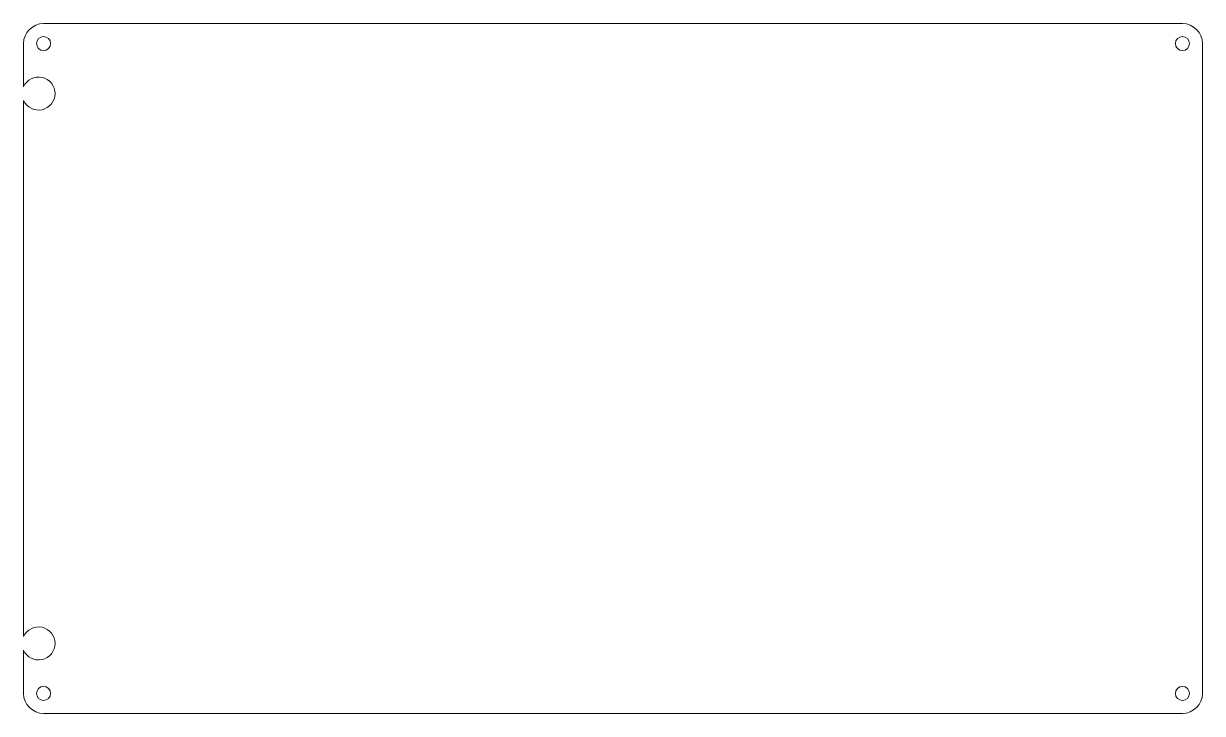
# Model space of a CAD drawing. Header units: millimetres. Extents: x -59 to 59, y -35 to 35.
import ezdxf

# ---------------------------------------------------------------- set-up
doc = ezdxf.new("R2010")
doc.units = ezdxf.units.MM

msp = doc.modelspace()

# ---------------------------------------------------------------- linework, layer by layer
at = {"color": 7, "linetype": 'Continuous', "lineweight": 15}
for p, q in [((-57, 34.5), (57, 34.5)), ((-59, 28.19), (-59, 32.5)), ((59, 32.5), (59, -32.5)), ((-59, -26.81), (-59, 26.81)), ((-59, -32.5), (-59, -28.19)), ((57, -34.5), (-57, -34.5))]:
    msp.add_line(p, q, dxfattribs=at)
for centre in [(-57, 32.5), (57, 32.5), (-57, -32.5), (57, -32.5)]:
    msp.add_circle(centre, 0.7, dxfattribs=at)
for centre, radius, start, end in [((-57, 32.5), 2, 90, 180), ((57, 32.5), 2, 0, 90), ((-57.5, 27.5), 1.65, 204.62, 155.38), ((-57.5, -27.5), 1.65, 204.62, 155.38), ((-57, -32.5), 2, 180, 270), ((57, -32.5), 2, 270, 0)]:
    msp.add_arc(centre, radius, start, end, dxfattribs=at)

doc.saveas('drawing.dxf')
